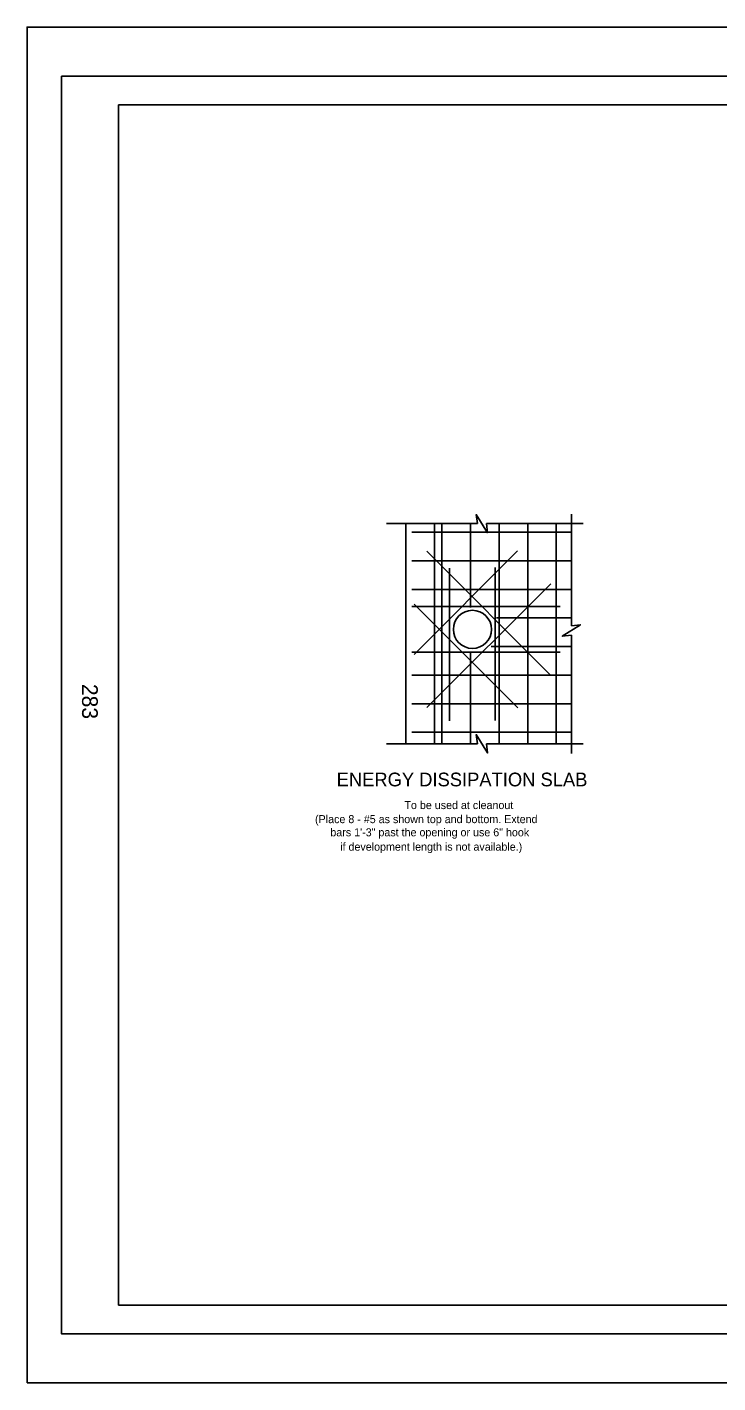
# Model space of a CAD drawing. Extents: x -893 to 867, y -474 to 712.
# Drawn here: x -893 to -289, y -474 to 712 of the extents above; entities that cross this region are included whole.
import ezdxf

# ---------------------------------------------------------------- set-up
doc = ezdxf.new("R2010")
doc.units = 0
for name, color, linetype in [('60 Nongeo Data', 7, 'Continuous'), ('border_PLOTTING-ELEMENTS', 7, 'Continuous'), ('border_rw_22x34_Cut_Lines', 7, 'Continuous'), ('border_SHEET', 7, 'Continuous'), ('border_WITHIN-BORDER-anno', 7, 'Continuous'), ('str_Text-A', 7, 'Continuous')]:
    doc.layers.add(name, color=color, linetype=linetype)

msp = doc.modelspace()

# ---------------------------------------------------------------- linework, layer by layer
at = {"layer": '60 Nongeo Data'}
for p, q in [((-417.4, 198.1), (-417.4, 285.8)), ((-579, 277.6), (-505.6, 277.6)), ((-562.2, 277.6), (-562.2, 85.1)), ((-537.2, 277.6), (-537.2, 85.1)), ((-530.6, 277.6), (-530.6, 85.1)), ((-499.6, 277.6), (-510.6, 277.6)), ((-505.6, 277.6), (-505.6, 204.3)), ((-480.6, 277.6), (-491.6, 277.6)), ((-480.6, 277.6), (-480.6, 85.1)), ((-480.6, 277.6), (-407.1, 277.6)), ((-455.6, 277.6), (-455.6, 85.1)), ((-430.6, 277.6), (-430.6, 85.1)), ((-556.9, 270.1), (-417.4, 270.1)), ((-555, 163.1), (-464.4, 253.7)), ((-543.9, 253.4), (-435.6, 145.1)), ((-556.9, 245.1), (-417.4, 245.1)), ((-524.1, 105.2), (-524.1, 238.8)), ((-484, 105.5), (-484, 239.1)), ((-556.9, 220.1), (-417.4, 220.1)), ((-543.7, 116.7), (-435.4, 224.9)), ((-556.9, 205.1), (-427.3, 205.1)), ((-464.3, 116.5), (-554.9, 207.2)), ((-482.8, 195.1), (-417.4, 195.1)), ((-417.4, 188.1), (-417.4, 199.1)), ((-417.4, 169.1), (-417.4, 180.1)), ((-487.6, 170.1), (-417.4, 170.1)), ((-417.4, 76.4), (-417.4, 170.1)), ((-556.9, 165.1), (-427.3, 165.1)), ((-505.6, 165), (-505.6, 85.1)), ((-556.9, 145.1), (-417.4, 145.1)), ((-556.9, 120.1), (-417.4, 120.1)), ((-556.9, 95.1), (-417.4, 95.1)), ((-579, 85.1), (-505.6, 85.1)), ((-499.6, 85.1), (-510.6, 85.1)), ((-480.6, 85.1), (-491.6, 85.1)), ((-480.6, 85.1), (-407.1, 85.1))]:
    msp.add_line(p, q, dxfattribs=at)
for points in [[(-499.6, 277.6), (-500.6, 285.6), (-490.6, 269.6), (-491.6, 277.6)], [(-417.4, 188.1), (-409.4, 189.1), (-425.4, 179.1), (-417.4, 180.1)], [(-499.6, 85.1), (-500.6, 93.1), (-490.6, 77.1), (-491.6, 85.1)]]:
    msp.add_lwpolyline(points, dxfattribs=at)
msp.add_circle((-503.9, 185.1), 16.7, dxfattribs=at)
at = {"layer": 'border_PLOTTING-ELEMENTS'}
for points in [[(-893.5, -474), (866.5, -474), (866.5, 712), (-893.5, 712)], [(-863.5, 669), (836.5, 669), (836.5, -431), (-863.5, -431)]]:
    msp.add_lwpolyline(points, close=True, dxfattribs=at)
at = {"layer": 'border_rw_22x34_Cut_Lines'}
msp.add_lwpolyline([(-863.5, 669), (836.5, 669), (836.5, -431), (-863.5, -431)], close=True, dxfattribs=at)
at = {"layer": 'border_SHEET'}
for p, q in [((-813.5, 644), (811.5, 644)), ((-813.5, -406), (-813.5, 644)), ((811.5, -406), (-813.5, -406))]:
    msp.add_line(p, q, dxfattribs=at)

# ---------------------------------------------------------------- texts
at = {"layer": '60 Nongeo Data'}
for s, p in [('To be used at cleanout', (-563.4, 27.9)), ('(Place 8 - #5 as shown top and bottom. Extend', (-641.6, 15.6)), ('bars 1\'-3" past the opening or use 6" hook', (-628.2, 4.1)), ('if development length is not available.)', (-619.6, -8.5))]:
    msp.add_text(s, height=7, dxfattribs=at).set_placement(p)
at = {"layer": 'border_WITHIN-BORDER-anno'}
msp.add_text('283', height=13.78, rotation=270, dxfattribs=at).set_placement((-845.4, 137.4))
at = {"layer": 'str_Text-A'}
msp.add_text('ENERGY DISSIPATION SLAB', height=12, dxfattribs=at).set_placement((-622.7, 47.8))

doc.saveas('drawing.dxf')
